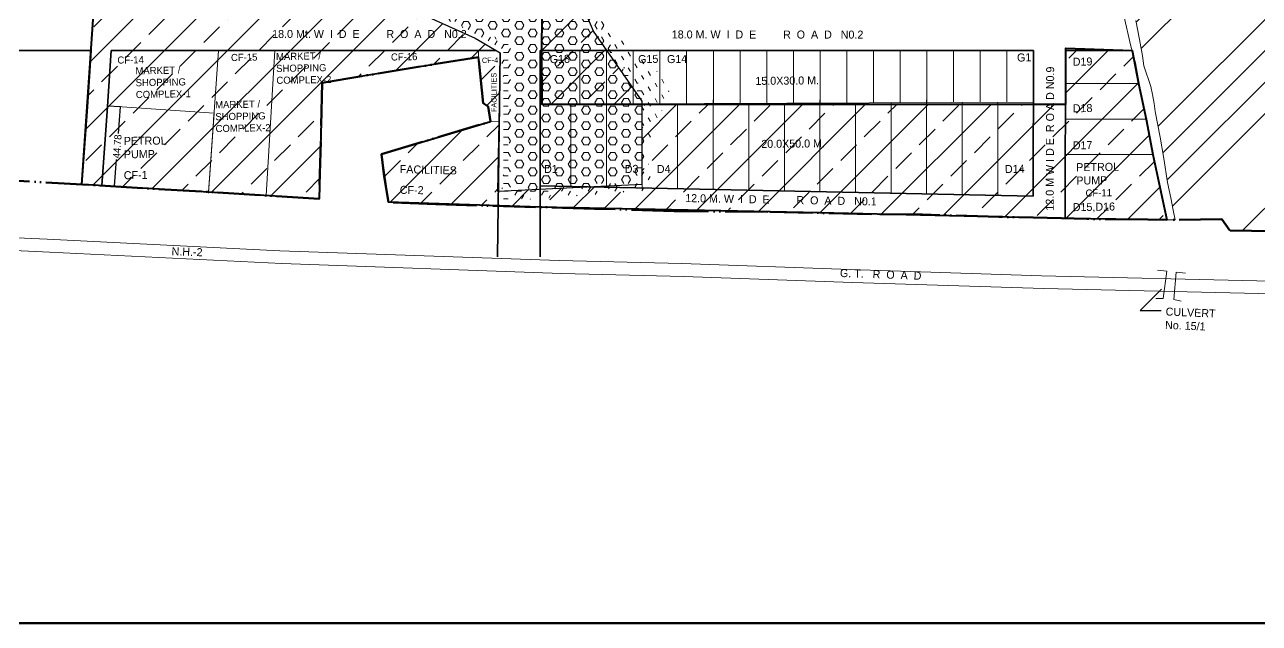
# Model space of a CAD drawing. Header units: inches. Extents: x 2755070 to 2758231, y 746334 to 747634.
# Drawn here: x 2756304 to 2756998, y 746334 to 746670 of the extents above; entities that cross this region are included whole.
import ezdxf

# ---------------------------------------------------------------- set-up
doc = ezdxf.new("R2010")
doc.units = ezdxf.units.IN
doc.header["$MEASUREMENT"] = 0
doc.header["$PDMODE"] = 35
doc.linetypes.add('ACAD_ISO05W100', pattern=[33, 24, -3, 0, -3, 0, -3])
for name, color, linetype, lineweight in [('BOUNARY PHASE 1', 7, 'Continuous', 40), ('bound old', 7, 'Continuous', 50), ('HATCH', 7, 'Continuous', 5), ('NALA', 7, 'Continuous', 5), ('NH', 7, 'Continuous', 15), ('PLOT', 7, 'Continuous', 20), ('ROAD', 7, 'Continuous', 35)]:
    doc.layers.add(name, color=color, linetype=linetype, lineweight=lineweight)
doc.layers.add('LITIGATION', color=7, linetype='Continuous')
doc.layers.add('TEXT', color=7, linetype='Continuous')
doc.styles.get("Standard").update_dxf_attribs({"font": 'comic.ttf'})
doc.dimstyles.get("Standard").update_dxf_attribs({"dimtxt": 6, "dimasz": 0.18, "dimexe": 0.18, "dimexo": 0.0625, "dimgap": 0.09, "dimtad": 0, "dimzin": 0, "dimdsep": 46, "dimtxsty": 'Standard', "dimcen": 0.09, "dimadec": 0, "dimazin": 0, "dimtfac": 1, "dimtofl": 0, "dimtmove": 0, "dimatfit": 3, "dimfxl": 0, "dimtolj": 1, "dimtzin": 0, "dimarcsym": 0})

# ---------------------------------------------------------------- blocks, each defined once
blk = doc.blocks.new('*D2')
at = {"layer": 'Defpoints', "color": 0, "ltscale": 0.25, "transparency": 16777216}
for p in [(2756350.615759536, 746624.2899899931), (2756347.454200399, 746579.6258850689), (2756354.519551439, 746579.1257625393)]:
    blk.add_point(p, dxfattribs=at)
at = {"layer": 'HATCH', "color": 0, "lineweight": -2, "ltscale": 0.25, "transparency": 16777216}
for p, q in [((2756350.678103542, 746624.285576958), (2756357.860661315, 746623.7771579223)), ((2756357.668401036, 746623.6103167252), (2756356.616710815, 746608.7528365002)), ((2756354.53226098, 746579.3053132775), (2756355.583951201, 746594.1627935027)), ((2756347.516544405, 746579.6214720339), (2756354.699102177, 746579.1130529982))]:
    blk.add_line(p, q, dxfattribs=at)
at = {"layer": 'HATCH', "color": 0, "ltscale": 0.25, "transparency": 16777216}
for points in [[(2756357.638475913, 746623.612434982), (2756357.698326159, 746623.6081984683), (2756357.681110577, 746623.7898674634)], [(2756354.502335858, 746579.3074315343), (2756354.562186103, 746579.3031950206), (2756354.519551439, 746579.1257625393)]]:
    blk.add_solid(points, dxfattribs=at)
at = {"layer": 'HATCH', "color": 0, "ltscale": 0.25, "transparency": 16777216, "insert": (2756356.100331008, 746601.4578150014), "char_height": 4, "attachment_point": 5, "rotation": 85.95105827765852}
blk.add_mtext('\\A1;44.78', dxfattribs=at)

msp = doc.modelspace()

# ---------------------------------------------------------------- hatches: boundary and pattern name
at = {"layer": 'HATCH', "ltscale": 0.25}
h = msp.add_hatch(dxfattribs=at)
h.set_pattern_fill('ANSI33', color=256, scale=100, style=0)
h.set_pattern_definition([(45, (2770449.656586409, 747605.5221154988), (-17.67766952966369, 17.67766952966369), []), (45, (2770467.334255934, 747605.5221154988), (-17.67766952966369, 17.67766952966369), [12.5, -6.249999999999999])])
h.paths.add_polyline_path([(2756651.050366044, 746580.2731482387), (2756651.050443292, 746626.8704153895), (2756623.776227713, 746666.0749859214), (2756611.167027473, 746695.6127001643), (2756613.275309801, 746712.5360625982), (2756612.171637654, 746727.4835158587), (2756612.775311112, 746734.4213654697), (2756611.477094412, 746826.5575510263), (2756511.17075026, 746825.9653057456), (2756530.988746405, 746674.1119489074), (2756557.235358715, 746662.1836873889), (2756571.240785956, 746653.9753643572), (2756569.876871705, 746576.3239247799)], flags=16)
h.paths.add_polyline_path([(2756336.240697145, 746580.0577317774), (2756367.551594377, 747035.6514244676), (2756370.468731284, 747069.9963585436), (2756461.419985771, 747071.0465737581), (2756500.354331136, 747069.2645023763), (2756539.288676381, 747067.4824309647), (2756596.218630791, 747068.3504466116), (2756596.256687999, 747035.650704205), (2756594.844190598, 746736.6088176072), (2756654.843521237, 746736.3254161477), (2756655.18938911, 746673.9292132854), (2756594.649943471, 746674.1173928082), (2756594.593993068, 746656.1174797416), (2756594.720229149, 746625.1861543953), (2756889.22022903, 746625.1861543953), (2756889.22022903, 746656.6861543953), (2756926.59236598, 746655.244640559), (2756930.125831366, 746636.7948337197), (2756934.378641605, 746616.7948337197), (2756938.243017316, 746596.7948337495), (2756946.069600463, 746560.1344308853), (2756888.848300219, 746561.0125309229), (2756750.865207195, 746564.045795232), (2756593.769038796, 746567.3121788502), (2756508.524345279, 746570.1251192093), (2756504.640151381, 746597.0563038886), (2756565.925248384, 746615.4194308519), (2756564.58399868, 746623.8511227965), (2756561.776765108, 746625.6529029906), (2756559.104785085, 746651.6223295927), (2756471.2649858, 746637.2012505233), (2756469.641400456, 746572.0739284754)])
at = {"layer": 'HATCH', "lineweight": 5, "ltscale": 0.25}
h = msp.add_hatch(dxfattribs=at)
h.set_pattern_fill('ANSI34', color=256, scale=100, style=0)
h.set_pattern_definition([(45, (2770449.656586409, 747605.5221154988), (-53.03300858899106, 53.03300858899107), []), (45, (2770467.334255934, 747605.5221154988), (-53.03300858899106, 53.03300858899107), []), (45, (2770485.011925578, 747605.5221154988), (-53.03300858899106, 53.03300858899107), []), (45, (2770502.689595103, 747605.5221154988), (-53.03300858899106, 53.03300858899107), [])])
edge = h.paths.add_edge_path()
edge.add_line((2757148.733896375, 746980.8061525524), (2756931.976053663, 746978.0457680412))
edge.add_line((2756931.976053715, 746978.0457680523), (2756795.470193438, 746976.8279957995))
edge.add_line((2756795.470193386, 746976.8279957771), (2756796.630773026, 746972.6277244231))
edge.add_line((2756796.630773067, 746972.6277244389), (2756797.690793339, 746969.3080566237))
edge.add_line((2756797.690793276, 746969.3080566227), (2756801.203409452, 746960.2908029091))
edge.add_line((2756801.203409433, 746960.290802896), (2756803.531297054, 746952.1328958189))
edge.add_line((2756803.531297088, 746952.1328957975), (2756804.799164437, 746947.0356753552))
edge.add_line((2756804.799164414, 746947.0356753469), (2756806.046247065, 746940.961389537))
edge.add_line((2756806.046247125, 746940.9613895416), (2756808.914537277, 746933.0860073864))
edge.add_line((2756808.914537311, 746933.0860073864), (2756810.618883606, 746928.6009242712))
edge.add_line((2756810.61888361, 746928.6009242833), (2756811.782827467, 746925.1988533726))
edge.add_line((2756811.782827377, 746925.1988533735), (2756811.949105058, 746921.1728732418))
edge.add_line((2756811.949105024, 746921.1728732288), (2756811.595764965, 746916.2404589774))
edge.add_line((2756811.595764995, 746916.2404589951), (2756811.325563729, 746913.7330503333))
edge.add_line((2756811.325563669, 746913.7330503166), (2756810.223974001, 746907.0466271797))
edge.add_line((2756810.223973989, 746907.0466271937), (2756809.953772724, 746903.3738032319))
edge.add_line((2756809.953772783, 746903.3738032281), (2756809.953772783, 746900.5956415152))
edge.add_line((2756809.953772783, 746900.5956415236), (2756810.307112843, 746897.5467267595))
edge.add_line((2756810.307112932, 746897.5467267632), (2756814.069145583, 746889.8008351866))
edge.add_line((2756814.06914556, 746889.8008351624), (2756817.644115832, 746883.714777505))
edge.add_line((2756817.644115806, 746883.7147774994), (2756820.969669603, 746877.616947948))
edge.add_line((2756820.96966958, 746877.6169479787), (2756823.214418408, 746874.8387862658))
edge.add_line((2756823.214418292, 746874.8387862146), (2756824.378362149, 746874.1207020506))
edge.add_line((2756824.378362179, 746874.1207020581), (2756834.417377573, 746874.0382989626))
edge.add_line((2756834.417377591, 746874.0382989645), (2756841.234762773, 746874.0382989645))
edge.add_line((2756841.234762788, 746874.0382989645), (2756845.059149627, 746873.8499490088))
edge.add_line((2756845.059149623, 746873.8499490023), (2756847.033697184, 746871.6132933684))
edge.add_line((2756847.033697128, 746871.6132933795), (2756847.969009116, 746869.529672089))
edge.add_line((2756847.969009161, 746869.5296720862), (2756848.654904582, 746867.8109788131))
edge.add_line((2756848.654904604, 746867.8109788299), (2756849.361584816, 746864.9504139982))
edge.add_line((2756849.361584783, 746864.9504140019), (2756851.543979421, 746850.8359398227))
edge.add_line((2756851.543979406, 746850.8359398246), (2756856.532310009, 746833.8962164493))
edge.add_line((2756856.532310009, 746833.8962164819), (2756860.252773263, 746825.102628313))
edge.add_line((2756860.252773285, 746825.1026283205), (2756862.268890243, 746821.4886637125))
edge.add_line((2756862.268890262, 746821.4886637032), (2756865.241103906, 746818.6398707423))
edge.add_line((2756865.241104007, 746818.639870733), (2756868.670581296, 746816.1913214251))
edge.add_line((2756868.670581341, 746816.1913214326), (2756871.705149174, 746814.5785750197))
edge.add_line((2756871.705149174, 746814.5785750151), (2756877.067604627, 746813.0246879561))
edge.add_spline(control_points=[(2756877.067604423, 746813.0246879458), (2756880.081031799, 746812.7656694651), (2756883.094458938, 746812.5066510141), (2756885.946322918, 746812.0307165384)], knot_values=[0, 0, 0, 0, 8.22583620535221, 8.22583620535221, 8.22583620535221, 8.22583620535221], degree=3, periodic=0)
edge.add_line((2756885.946322918, 746812.0307165384), (2756901.28179289, 746812.7421630267))
edge.add_line((2756901.28179276, 746812.7421630025), (2756905.792075019, 746813.0835472783))
edge.add_line((2756905.792075038, 746813.083547324), (2756909.221552327, 746813.53087846))
edge.add_line((2756909.221552372, 746813.5308784246), (2756914.293021861, 746814.7786968201))
edge.add_line((2756914.293021917, 746814.778696835), (2756919.593123183, 746816.0736027136))
edge.add_line((2756919.593123198, 746816.073602736), (2756922.399059162, 746816.4503026241))
edge.add_line((2756922.399059176, 746816.4503026009), (2756926.888556737, 746817.8864709521))
edge.add_line((2756926.888556719, 746817.8864709735), (2756930.380388197, 746818.522152042))
edge.add_line((2756930.380388141, 746818.5221520364), (2756934.745177418, 746819.4285861561))
edge.add_line((2756934.745177388, 746819.4285861552), (2756937.779745221, 746819.6169361109))
edge.add_line((2756937.779745221, 746819.6169361174), (2756939.96213986, 746819.7581985667))
edge.add_line((2756939.962139964, 746819.7581985593), (2756942.871999513, 746819.7581985593))
edge.add_line((2756942.871999502, 746819.7581985593), (2756945.470088389, 746819.7581985593))
edge.add_line((2756945.470088363, 746819.7581985593), (2756948.633005019, 746819.4377879705))
edge.add_line((2756948.633004904, 746819.4377879798), (2756951.518439122, 746818.2160833571))
edge.add_line((2756951.518439174, 746818.2160833776), (2756953.6716999, 746817.011781821))
edge.add_line((2756953.671699882, 746817.0117818117), (2756954.760854065, 746815.108309227))
edge.add_line((2756954.760854125, 746815.1083092391), (2756955.363610752, 746812.6597599313))
edge.add_line((2756955.363610744, 746812.6597599089), (2756955.134978969, 746810.6349979723))
edge.add_line((2756955.13497889, 746810.6349979937), (2756954.57379166, 746809.2812327379))
edge.add_line((2756954.573791742, 746809.2812327445), (2756952.453751199, 746804.4900809657))
edge.add_line((2756952.453751206, 746804.4900809824), (2756949.959585905, 746801.2999037458))
edge.add_line((2756949.959585905, 746801.2999037206), (2756947.569344189, 746799.0043887328))
edge.add_line((2756947.569344044, 746799.0043887496), (2756945.49087299, 746797.4975891737))
edge.add_line((2756945.490873098, 746797.4975891709), (2756936.07539903, 746789.3632258354))
edge.add_line((2756936.075398922, 746789.3632258475), (2756931.93924142, 746786.055329903))
edge.add_line((2756931.939241529, 746786.0553298891), (2756921.754733153, 746778.0975446152))
edge.add_line((2756921.754733086, 746778.0975446105), (2756918.907227725, 746775.3193828976))
edge.add_line((2756918.907227635, 746775.319382906), (2756916.600124713, 746773.4711990543))
edge.add_line((2756916.600124717, 746773.4711990356), (2756913.212216824, 746771.2345434017))
edge.add_line((2756913.212216973, 746771.2345434129), (2756907.753850009, 746766.6535551203))
edge.add_spline(control_points=[(2756907.753849864, 746766.653555125), (2756907.474779487, 746765.8994790316), (2756907.184222102, 746765.1472824812), (2756906.893664837, 746764.3950859606)], knot_values=[64.90998871267509, 64.90998871267509, 64.90998871267509, 64.90998871267509, 67.29654852676212, 67.29654852676212, 67.29654852676212, 67.29654852676212], degree=3, periodic=0)
edge.add_line((2756906.893664837, 746764.3950859606), (2756906.706602458, 746761.9465366527))
edge.add_line((2756906.706602335, 746761.9465366602), (2756907.205435377, 746754.7186074443))
edge.add_line((2756907.205435395, 746754.7186074257), (2756908.473302744, 746747.1610658048))
edge.add_line((2756908.473302841, 746747.1610657871), (2756910.427065704, 746735.2479316294))
edge.add_line((2756910.427065611, 746735.2479316294), (2756911.757287148, 746729.2795926798))
edge.add_line((2756911.757287145, 746729.2795926929), (2756915.290688019, 746717.0015305178))
edge.add_line((2756915.290688038, 746717.0015304983), (2756918.990366593, 746703.8288060743))
edge.add_line((2756918.990366578, 746703.8288060725), (2756920.694712874, 746697.9193264768))
edge.add_line((2756920.694712877, 746697.9193264544), (2756925.225779835, 746682.050843413))
edge.add_line((2756925.225779772, 746682.0508434176), (2756928.613687664, 746672.2095586797))
edge.add_line((2756928.613687634, 746672.2095586956), (2756930.733728178, 746661.567786675))
edge.add_line((2756930.73372817, 746661.5677866638), (2756932.334150881, 746652.3386392528))
edge.add_line((2756932.33415091, 746652.3386392593), (2756933.144754615, 746646.7234564563))
edge.add_line((2756933.144754767, 746646.7234564424), (2756937.010711003, 746635.0104441112))
edge.add_line((2756937.010710955, 746635.0104441345), (2756937.946022943, 746630.5959922438))
edge.add_line((2756937.946022987, 746630.5959922373), (2756938.881334975, 746625.5105436658))
edge.add_line((2756938.881334901, 746625.5105436742), (2756939.567230321, 746620.9666012051))
edge.add_line((2756939.567230344, 746620.9666011631), (2756942.227673326, 746606.5931458268))
edge.add_line((2756942.227673411, 746606.5931458175), (2756944.368498653, 746594.6917835306))
edge.add_line((2756944.368498564, 746594.6917835474), (2756946.488539107, 746581.2247623308))
edge.add_line((2756946.4885391, 746581.2247623205), (2756948.234454792, 746572.5253491411))
edge.add_line((2756948.23445487, 746572.5253491402), (2756949.689384598, 746565.5681729754))
edge.add_line((2756949.689384699, 746565.5681729615), (2756950.693984944, 746560.1864012722))
edge.add_line((2756950.693984866, 746560.1864012778), (2756976.985882293, 746560.4818784986))
edge.add_line((2756976.985882282, 746560.4818784893), (2756981.411366317, 746554.1397931781))
edge.add_line((2756981.411366343, 746554.1397931874), (2757005.655289713, 746553.7554237414))
edge.add_line((2757005.655289769, 746553.7554237247), (2757039.815669276, 746552.2199520096))
edge.add_line((2757039.815669179, 746552.2199520171), (2757085.802174032, 746549.913735318))
edge.add_line((2757085.802174091, 746549.9137353301), (2757121.507316653, 746547.5935113765))
edge.add_line((2757121.507316589, 746547.5935114026), (2757164.800053596, 746546.4404030647))
edge.add_line((2757164.800053596, 746546.4404030442), (2757199.522667326, 746544.5080521256))
edge.add_line((2757199.522667408, 746544.5080521405), (2757256.034782466, 746542.0046531716))
edge.add_line((2757256.03478241, 746542.0046531558), (2757310.29500372, 746540.2749871099))
edge.add_line((2757310.295003772, 746540.2749871314), (2757377.412731413, 746536.6370007573))
edge.add_line((2757377.412731409, 746536.6370007396), (2757400.309777375, 746552.5883222697))
edge.add_line((2757400.309777379, 746552.5883222818), (2757426.326903075, 746549.3031731462))
edge.add_line((2757426.326903105, 746549.3031731248), (2757428.677681331, 746527.0718417969))
edge.add_line((2757428.677681327, 746527.0718417764), (2757532.902259525, 746523.7038923362))
edge.add_line((2757532.902259469, 746523.7038923502), (2757586.608987205, 746521.4289676938))
edge.add_line((2757586.608987212, 746521.4289677143), (2757629.079083543, 746519.4927953463))
edge.add_line((2757629.079083562, 746519.4927953482), (2757629.234977275, 746562.7724279715))
edge.add_line((2757629.234977245, 746562.7724279761), (2757584.873860229, 746655.299326486))
edge.add_line((2757584.87386024, 746655.2993264794), (2757507.883432139, 746785.6672294484))
edge.add_line((2757507.88343215, 746785.6672294438), (2757478.868220948, 746811.4280280424))
edge.add_line((2757478.868220925, 746811.4280280471), (2757432.351773225, 746853.749340009))
edge.add_line((2757432.351773262, 746853.7493399978), (2757407.021028765, 746881.3501956342))
edge.add_line((2757407.021028757, 746881.3501956463), (2757388.670605164, 746899.894575268))
edge.add_line((2757388.670605183, 746899.894575268), (2757326.307539031, 746983.7622078191))
edge.add_line((2757326.307538986, 746983.7622078061), (2757148.733896386, 746980.8061525617))
h.paths.add_polyline_path([(2757266.302886844, 746835.4147879183), (2757294.341461897, 746829.4464489818), (2757299.288223147, 746847.7752532065), (2757378.789742589, 746846.927678436), (2757380.03682518, 746830.9532485604), (2757378.810527325, 746813.7780877352), (2757376.357931376, 746782.9357838631), (2757372.907669425, 746753.7768576741), (2757372.450405717, 746741.8401797712), (2757373.38571775, 746732.7169792056), (2757374.764553785, 746726.60896191), (2757406.64125526, 746733.7764476836), (2757406.994595408, 746722.1222946942), (2757410.278579712, 746697.7074328065), (2757411.234676361, 746688.8196696639), (2757413.645702839, 746688.219304204), (2757415.64103508, 746655.7407101989), (2757380.722720623, 746663.357111156), (2757380.722720623, 746669.4313969612), (2757376.357931376, 746669.2901344895), (2757363.492195368, 746665.1935231388), (2757355.573220372, 746680.0143096149), (2757349.857424855, 746693.5048745871), (2757338.675250411, 746689.1375101805), (2757329.924887061, 746708.0549080074), (2757326.807180405, 746714.9649966955), (2757324.687139869, 746719.3441329598), (2757318.618004322, 746720.8980200291), (2757319.303899765, 746741.7342329323), (2757322.98279357, 746745.4070568979), (2757322.712592363, 746748.7973559499), (2757312.112389803, 746764.3244547248), (2757305.731483579, 746775.2605235279), (2757285.798945665, 746776.9556730688), (2757270.77159965, 746779.3571348786), (2757265.263651252, 746787.5503575802), (2757260.171396971, 746794.7429712117), (2757258.758036733, 746798.4157951474), (2757266.884858727, 746799.4399480224), (2757266.82250464, 746804.9020964801)], flags=16)
h.paths.add_polyline_path([(2757190.583670378, 746720.2221817374), (2757193.952984571, 746713.9349066913), (2757194.796533227, 746708.3178898692), (2757190.655741096, 746701.0615919232), (2757180.784539461, 746698.8482289612), (2757171.772415161, 746705.720736593), (2757171.913670897, 746714.8577474058), (2757178.135342479, 746720.7935437262)], flags=16)
h.paths.add_polyline_path([(2757148.733896375, 746980.8061525524), (2757326.307538986, 746983.7622078061), (2757265.379355788, 747065.700168848), (2757192.733786821, 747065.0209054053), (2756911.986577153, 747067.6328305602), (2756767.997111559, 747069.5214862525), (2756771.980105877, 747060.8579028249), (2756773.767591, 747055.7489104867), (2756774.952319503, 747052.4292426705), (2756776.199402213, 747049.1213467121), (2756777.093144774, 747045.7075039446), (2756777.633547187, 747042.2230299115), (2756779.608094811, 747035.7131848633), (2756780.855177402, 747027.6494527459), (2756781.7697047, 747022.1873042881), (2756782.559523702, 747017.8787992299), (2756783.474050999, 747014.5709033012), (2756785.885077477, 747006.0951556861), (2756787.485500216, 746998.8436827064), (2756789.023568869, 746993.0166062117), (2756794.552302003, 746980.1499504447), (2756795.470193386, 746976.8279957771), (2756931.976053715, 746978.0457680523)])
h.paths.add_polyline_path([(2757021.023933411, 746865.0522343218), (2757140.338817, 746864.6813584864), (2757140.363162994, 746872.5136954784), (2757021.048279285, 746872.8845713139)], flags=24)
h.paths.add_polyline_path([(2757292.955358148, 746796.2898600996), (2757347.088307858, 746796.2938517332), (2757347.087822795, 746802.8733510375), (2757292.954872966, 746802.869359374)], flags=8)
h.paths.add_polyline_path([(2757293.582497239, 746807.4303011596), (2757320.206989765, 746807.4303011596), (2757320.206989765, 746801.7936299741), (2757293.582497239, 746801.7936299741)], flags=8)
at = {"layer": 'HATCH', "ltscale": 0.25}
h = msp.add_hatch(dxfattribs=at)
h.set_pattern_fill('HEX', color=256, scale=20, style=0)
h.set_pattern_definition([(0, (-548615369.2682207, -148904661.637835), (0, 4.330127020000001), [2.5, -5]), (120, (-548615369.2682207, -148904661.637835), (-3.750000000933409, -2.16506351), [2.5, -4.999999999999999]), (59.99999999999999, (-548615366.7682207, -148904661.637835), (-3.750000000933408, 2.165063510000001), [2.5, -5.000000000000001])])
h.paths.add_polyline_path([(2756651.050366044, 746580.2731482387), (2756651.050443292, 746626.8704153895), (2756623.776227713, 746666.0749859214), (2756611.167027473, 746695.6127001643), (2756613.275309801, 746712.5360625982), (2756612.171637654, 746727.4835158587), (2756612.775311112, 746734.4213654697), (2756611.477094412, 746826.5575510263), (2756511.17075026, 746825.9653057456), (2756530.988746405, 746674.1119489074), (2756557.235358715, 746662.1836873889), (2756571.240785956, 746653.9753643572), (2756569.876871705, 746576.3239247799)])

# ---------------------------------------------------------------- linework, layer by layer
at = {"lineweight": 60, "ltscale": 0.25}
msp.add_lwpolyline([(2755069.844715834, 747249.397058457), (2758230.552124858, 747249.397058457), (2758230.552124858, 746333.5747445524), (2755069.844715834, 746333.5747445524)], close=True, dxfattribs=at)
at = {"layer": 'BOUNARY PHASE 1', "ltscale": 0.25}
for points in [[(2756336.240697145, 746580.0577317774), (2756367.551594377, 747035.6514244676)], [(2756594.649943471, 746674.1173928082), (2756594.593993068, 746656.1174797416), (2756594.720229149, 746625.1861543953), (2756889.22022903, 746625.1861543953), (2756889.22022903, 746656.6861543953), (2756926.59236598, 746655.244640559), (2756930.125831366, 746636.7948337197), (2756934.378641605, 746616.7948337197), (2756938.243017316, 746596.7948337495), (2756946.069600463, 746560.1344308853), (2756888.848300219, 746561.0125309229), (2756750.865207195, 746564.045795232), (2756593.769038796, 746567.3121788502), (2756508.524345279, 746570.1251192093), (2756504.640151381, 746597.0563038886), (2756565.925248384, 746615.4194308519), (2756564.58399868, 746623.8511227965), (2756561.776765108, 746625.6529029906), (2756559.104785085, 746651.6223295927), (2756471.2649858, 746637.2012505233), (2756469.641400456, 746572.0739284754), (2756336.240697145, 746580.0577317774)]]:
    msp.add_lwpolyline(points, dxfattribs=at)
at = {"layer": 'bound old', "linetype": 'ACAD_ISO05W100'}
msp.add_lwpolyline([(2757005.655289769, 746553.7554237247), (2756981.411366343, 746554.1397931874), (2756976.985882282, 746560.4818784893), (2756946.069600463, 746560.1344308853), (2756935.339451194, 746560.2976934016), (2756901.090082288, 746560.6820628345), (2756886.851591468, 746561.0664322674), (2756851.701861739, 746561.8486839533), (2756808.793950558, 746563.1939805746), (2756780.015646935, 746563.3731504977), (2756721.714767456, 746564.718440026), (2756669.063451171, 746565.1053029299), (2756624.423836708, 746566.4505995512), (2756535.211213708, 746568.9579965472), (2756508.524345279, 746570.1251192093), (2756506.171128988, 746584.5171079636), (2756504.640151381, 746597.0563038886), (2756565.925248384, 746615.4194308519), (2756564.58399868, 746623.8511227965), (2756561.776765108, 746625.6529029906), (2756559.104785085, 746651.6223295927), (2756471.2649858, 746637.2012505233), (2756469.641400456, 746572.0739284754), (2756339.921715617, 746579.8530673981), (2756249.22411418, 746584.8958476782)], dxfattribs=at)
at = {"layer": 'LITIGATION'}
msp.add_lwpolyline([(2756651.050366044, 746580.2731482387), (2756651.050443292, 746626.8704153895), (2756623.776227713, 746666.0749859214), (2756611.167027473, 746695.6127001643), (2756613.275309801, 746712.5360625982), (2756612.171637654, 746727.4835158587), (2756612.775311112, 746734.4213654697), (2756611.477094412, 746826.5575510263), (2756511.17075026, 746825.9653057456), (2756530.988746405, 746674.1119489074), (2756557.235358715, 746662.1836873889), (2756571.240785956, 746653.9753643572), (2756569.876871705, 746576.3239247799), (2756651.050366044, 746580.2731482387)], dxfattribs=at)
at = {"layer": 'NALA'}
for points in [[(2756946.069600463, 746560.1344308853), (2756941.68727088, 746581.7662684321), (2756937.613467574, 746599.5417946875), (2756934.391837358, 746616.7287273705), (2756934.391837358, 746616.7287273705), (2756932.645921588, 746625.4752280414), (2756932.645921588, 746625.4752280414), (2756929.964693904, 746639.9664020836), (2756929.964693904, 746639.9664020836), (2756928.509764194, 746648.4186059833), (2756928.509764194, 746648.4186059833), (2756925.890890598, 746657.7419283688), (2756921.817087173, 746674.9288610518)], [(2756928.613687634, 746672.2095586956), (2756930.73372817, 746661.5677866638), (2756932.33415091, 746652.3386392593), (2756932.33415091, 746652.3386392593), (2756933.144754767, 746646.7234564424), (2756937.010710955, 746635.0104441345), (2756937.010710955, 746635.0104441345), (2756937.946022987, 746630.5959922373), (2756937.946022987, 746630.5959922373), (2756938.881334901, 746625.5105436742), (2756938.881334901, 746625.5105436742), (2756939.567230344, 746620.9666011631), (2756942.227673411, 746606.5931458175), (2756944.368498564, 746594.6917835474), (2756946.4885391, 746581.2247623205), (2756948.23445487, 746572.5253491402), (2756949.689384699, 746565.5681729615), (2756950.707979083, 746560.1114327013), (2756946.069600463, 746560.1344308853)]]:
    msp.add_lwpolyline(points, dxfattribs=at)
at = {"layer": 'NH'}
for points in [[(2756260.988791585, 746551.7919740379), (2756316.666579843, 746549.244862318), (2756447.404308677, 746542.8461314142), (2756447.404308677, 746542.8461314142), (2756604.493354201, 746537.325176388), (2756673.346808076, 746535.6271072328), (2756768.058412552, 746532.2099474669), (2756875.588793993, 746528.8138011694), (2757004.605344534, 746525.8156370819)], [(2756262.263851762, 746544.5751601458), (2756317.9416399, 746542.0280483961), (2756448.679368854, 746535.6293174922), (2756448.679368854, 746535.6293174922), (2756605.768414259, 746530.1083624959), (2756674.621868253, 746528.4102933407), (2756769.33347261, 746524.9931335747), (2756876.863854051, 746521.5969872773), (2757005.880404592, 746518.5988231897)], [(2756940.846452832, 746531.9231107235), (2756946.136708617, 746531.3947073817), (2756944.020606399, 746516.0711072385), (2756939.788401723, 746516.0711072385)], [(2756956.508703113, 746530.2320451438), (2756951.227580905, 746530.8450418711), (2756950.024042368, 746515.422911495), (2756954.158708572, 746514.519533813)]]:
    msp.add_lwpolyline(points, dxfattribs=at)
at = {"layer": 'PLOT'}
for p, q in [((2756407.33444274, 746575.810404415), (2756412.95740644, 746655.2825148355)), ((2756444.59837603, 746655.2801816862), (2756439.716212382, 746573.868507277)), ((2756616.142662173, 746655.2675324164), (2756616.142739379, 746625.2735833775)), ((2756631.14266221, 746655.2675324164), (2756631.142739417, 746625.3348009798)), ((2756646.142662154, 746655.2675324164), (2756646.142739361, 746625.3960185822)), ((2756661.142662191, 746655.2675324164), (2756661.142739398, 746625.4572361845)), ((2756676.142662229, 746655.2675324164), (2756676.142739435, 746625.5184537868)), ((2756691.142662173, 746655.2675324164), (2756691.142739379, 746625.5796713892)), ((2756706.14266221, 746655.2675324164), (2756706.142739417, 746625.6408889682)), ((2756721.142662154, 746655.2675324164), (2756721.142739361, 746625.7021065706)), ((2756736.142662191, 746655.2675324164), (2756736.142739398, 746625.7633241729)), ((2756751.142662229, 746655.2675324164), (2756751.142739435, 746625.8245417753)), ((2756766.142662173, 746655.2675324164), (2756766.142739379, 746625.8857593776)), ((2756781.14266221, 746655.2675324164), (2756781.142739417, 746625.94697698)), ((2756796.142662154, 746655.2675324164), (2756796.142739361, 746626.0081945823)), ((2756811.142662191, 746655.2675324164), (2756811.142739398, 746626.0694121846)), ((2756826.142662229, 746655.2675324164), (2756826.142739435, 746626.1306297637)), ((2756841.142662173, 746655.2675324164), (2756841.142739379, 746626.191847366)), ((2756856.14266221, 746655.2675324164), (2756856.142739417, 746626.2530649684)), ((2756889.013428917, 746636.7948337363), (2756930.125831371, 746636.7948337363)), ((2756631.050443394, 746627.6050266016), (2756631.050362555, 746578.5204183448)), ((2756691.050443356, 746627.6050266016), (2756691.050362518, 746577.2417861174)), ((2756751.050443319, 746627.6050266016), (2756751.050362201, 746575.9631539134)), ((2756811.050443375, 746627.6050266016), (2756811.050362164, 746574.6845217093)), ((2756350.635543582, 746624.2885807666), (2756410.483907094, 746620.0255559895)), ((2756410.491816723, 746620.4351235318), (2756410.263189045, 746616.9269075987)), ((2756593.769116165, 746625.1822727404), (2756871.050443338, 746626.3139058973)), ((2756611.050443375, 746625.2528008444), (2756611.05036235, 746578.9466290872)), ((2756651.050441084, 746625.4977043855), (2756651.050360152, 746577.668030015)), ((2756671.050443338, 746625.4976712305), (2756671.050362406, 746577.6679968599)), ((2756711.050443375, 746625.6609181778), (2756711.050362164, 746576.8155753983)), ((2756731.050443394, 746625.7425416398), (2756731.050361996, 746576.3893646558)), ((2756771.050443338, 746625.9057885639), (2756771.05036222, 746575.5369431709)), ((2756791.050443356, 746625.9874120259), (2756791.050362145, 746575.1107324518)), ((2756831.050443394, 746626.1506589733), (2756831.050362089, 746574.2583109669)), ((2756851.050443319, 746626.2322824353), (2756851.050362201, 746573.8321002244)), ((2756410.483907094, 746620.0255559895), (2756407.286638511, 746575.1392833327)), ((2756889.013428917, 746616.7948337409), (2756934.378641774, 746616.7948337409)), ((2756889.013428917, 746596.7948337456), (2756938.243017369, 746596.7948337456))]:
    msp.add_line(p, q, dxfattribs=at)
msp.add_lwpolyline([(2756571.240785956, 746653.9753643572), (2756569.030100584, 746655.2710063756), (2756559.096992373, 746655.2717388272), (2756559.104785085, 746651.6223295927), (2756561.776765108, 746625.6529029906), (2756564.58399868, 746623.8511227965), (2756565.925248384, 746615.4194308519), (2756570.558828831, 746615.1496445537)], close=True, dxfattribs=at)
at = {"layer": 'ROAD', "extrusion": (0, 0, -1)}
for p, q in [((2756341.407953972, 746655.287790708), (2756287.046953221, 746655.2917991669)), ((2756569.030100597, 746655.2710063893), (2756352.635808127, 746655.2869628088)), ((2756871.138130059, 746655.248729619), (2756593.769038958, 746655.2691821845)), ((2756926.592366049, 746655.2446405541), (2756889.118215372, 746655.2474038114))]:
    msp.add_line(p, q, dxfattribs=at)
at = {"layer": 'ROAD'}
for p, q in [((2756593.769038958, 746539.4139311181), (2756593.769038958, 746655.2691821845)), ((2756871.138130059, 746655.248729619), (2756870.886353706, 746573.4093845959)), ((2756889.118215372, 746655.2474038114), (2756888.848300302, 746561.0125309227)), ((2756569.769038936, 746539.4139311181), (2756571.240786114, 746653.9753643468)), ((2756594.024707308, 746579.3094549465), (2756870.886353706, 746573.4093845959))]:
    msp.add_line(p, q, dxfattribs=at)
for points in [[(2756341.407953858, 746655.2877907157), (2756339.349911213, 746623.7078131437), (2756336.240697145, 746580.0577317774)], [(2756352.63580811, 746655.2869628072), (2756350.401965737, 746621.0093953311), (2756347.437229991, 746579.3876384795)]]:
    msp.add_lwpolyline(points, dxfattribs=at)

# ---------------------------------------------------------------- texts
at = {"layer": 'TEXT'}
for s, height, rotation, p in [('18.0 Mt. W  I  D  E         R  O  A  D   N0.2', 4.5, 359.9587287018464, (2756443.158453634, 746662.3476310072)), ('18.0 M. W  I  D  E         R  O  A  D   N0.2', 4.5, 359.9587287018464, (2756667.788281222, 746662.0644631467)), ('FACILITIES ', 3, 90.12234536643842, (2756569.304240426, 746620.7033856444)), ('12.0 M W I D E  R O A D N0.9', 4.5, 89.82190360073405, (2756882.475957671, 746565.3234131539)), ('12.0 M. W  I  D  E         R  O  A  D   N0.1', 4.5, 358.9587287018458, (2756675.290932903, 746570.1908594833)), ('G. T.   R  O  A  D', 4.5, 358.000000000009, (2756762.24843443, 746528.1073857935))]:
    msp.add_text(s, height=height, rotation=rotation, dxfattribs=at).set_placement(p)
at = {"layer": 'TEXT', "width": 40.3815, "attachment_point": 1}
for s, insert, char_height, rotation in [(' CF-14', (2756354.643680692, 746651.8877303302), 4, 0.9999999999999998), (' CF-15', (2756418.477062345, 746653.3374498188), 4, 0.9999999999999998), ('MARKET / SHOPPING \\PCOMPLEX-2', (2756445.266562223, 746653.8733853102), 4, 0.9999999999999998), (' CF-16', (2756508.418330312, 746653.6118768156), 4, 0.9999999999999998), ('CF-4', (2756561.025208235, 746651.2630648613), 3, 0.9999999999999998), ('G18', (2756599.13313365, 746652.6809575558), 4.5, 1.1984332375758324), ('G15', (2756648.818681359, 746652.6809575558), 4.5, 0.9999999999999998), ('G14', (2756665.052592993, 746652.6809575558), 4.5, 0.9999999999999998), ('G1', (2756861.788575053, 746653.5708316565), 4.5, 1.1984332375758324), ('D19', (2756893.125743985, 746651.2313070893), 4.5, 0.9999999999999998), ('MARKET / SHOPPING \\PCOMPLEX-1', (2756366.264139414, 746645.8699494302), 4, 0.9999999999999998), ('15.0X30.0 M.', (2756714.749943972, 746640.4561965764), 4.5, 0.5719461894827528), ('MARKET / SHOPPING \\PCOMPLEX-2', (2756411.077813268, 746626.7823167741), 4, 0.9999999999999998), ('D18', (2756893.125743985, 746625.0663542151), 4.5, 0.9999999999999998), ('PETROL PUMP', (2756359.718225002, 746606.7560735941), 4.5, 0.5177634771861417), ('20.0X50.0 M.', (2756718.059773803, 746605.0652509928), 4.5, 0.5719461894827528), ('D17', (2756893.125743985, 746604.2411856055), 4.5, 0.9999999999999998), ('CF-1', (2756359.718225002, 746587.4632715881), 4.5, 0.9999999999999998), ('FACILITIES', (2756514.947306514, 746590.9636699557), 4.5, 358.5719461894828), ('D1', (2756595.951865315, 746590.9486193359), 4.5, 1.1984332375758324), ('D3', (2756641.299928546, 746590.9486193359), 4.5, 0.9999999999999998), ('D4', (2756659.354099154, 746590.9486193359), 4.5, 0.9999999999999998), ('D14', (2756854.985489368, 746590.9482474923), 4.5, 1.1984332375758324), ('PETROL PUMP', (2756895.088640809, 746592.0079422593), 4.5, 0.5719461894827668), ('CF-2', (2756514.947306514, 746579.3076026738), 4.5, 359), (' CF-11', (2756898.830631137, 746577.1899447739), 4, 0.9999999999999998), ('D15,D16', (2756893.125743985, 746569.5325679481), 4.5, 0.9999999999999998), ('N.H.-2', (2756386.72515893, 746544.8462833464), 4.5, 357.9026885611532), ('CULVERT\\PNo. 15/1', (2756945.497955441, 746510.9641598761), 4.5, 357.5719461894828)]:
    msp.add_mtext(s, dxfattribs=dict(at, insert=insert, char_height=char_height, rotation=rotation))

# ---------------------------------------------------------------- dimensions: what is measured, and where the dimension line sits
at = {"layer": 'HATCH', "ltscale": 0.25}
dim = msp.add_aligned_dim(p1=(2756350.615759536, 746624.2899899929), p2=(2756347.454200399, 746579.6258850689), distance=7.083029568232968, dimstyle='Standard', override={"dimtxt": 4}, dxfattribs=at)
dim.commit()
dim.dimension.update_dxf_attribs({"geometry": '*D2', "text_midpoint": (2756356.100331008, 746601.4578150014)})

# ---------------------------------------------------------------- leaders
at = {"layer": 'NH'}
msp.add_leader([(2756943.00181067, 746521.3134139478), (2756931.122789741, 746509.3509840369), (2756942.89023459, 746509.3509840369)], dimstyle='Standard', override={"dimasz": 2, "dimgap": 0.09, "dimtad": 0}, dxfattribs=at)

doc.saveas('drawing.dxf')
